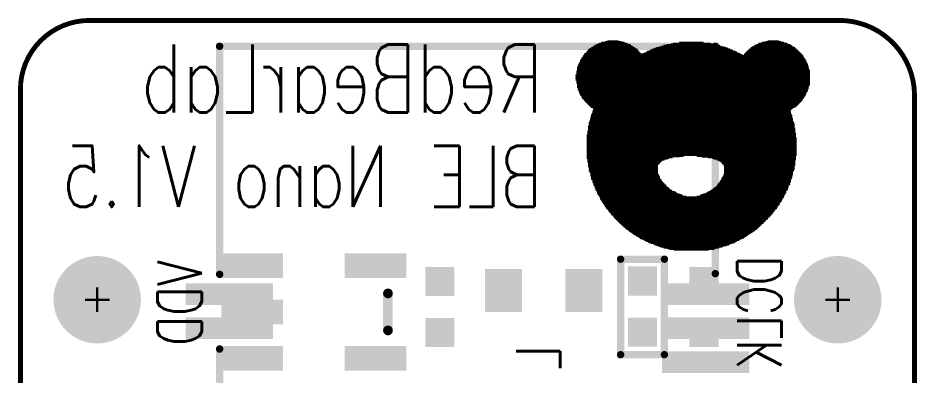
# Model space of a CAD drawing. Extents: x -9.3 to 9.3, y 9 to 30.
# Drawn here: x -9.25 to 9.25, y 22.69 to 30.04 of the extents above; entities that cross this region are included whole.
import ezdxf

# ---------------------------------------------------------------- set-up
doc = ezdxf.new("R2010")
doc.units = 0
for name, color, linetype in [('2D_LINE_29', 253, 'CONTINUOUS'), ('BOARD_OUTLINE_00', 255, 'CONTINUOUS'), ('DRIL_PLTE_THRU_01', 16, 'CONTINUOUS'), ('DRIL_PLTE_THRU_02', 136, 'CONTINUOUS'), ('DRIL_PLTE_THRU_03', 96, 'CONTINUOUS'), ('DRIL_PLTE_THRU_04', 176, 'CONTINUOUS'), ('DRIL_SYMBOL', 255, 'CONTINUOUS'), ('PADS_BOT', 5, 'CONTINUOUS'), ('PADS_INNER', 1, 'CONTINUOUS'), ('PADS_TOP', 1, 'CONTINUOUS'), ('PART_BOT_2DLINE_00', 136, 'CONTINUOUS'), ('PART_NAME_04', 231, 'CONTINUOUS'), ('PART_TOP_2DLINE_01', 254, 'CONTINUOUS'), ('TEXT_29', 253, 'CONTINUOUS')]:
    doc.layers.add(name, color=color, linetype=linetype)
doc.styles.add('W0$12', font='simplex', dxfattribs={"width": 0.75})
doc.styles.add('W0$15', font='simplex', dxfattribs={"width": 0.75})
doc.styles.add('W0$18', font='simplex', dxfattribs={"width": 0.75})

# ---------------------------------------------------------------- blocks, each defined once
blk = doc.blocks.new('SMOOTH_0$1')
at = {"const_width": 0.05}
blk.add_lwpolyline([(-0.025, 0, 1), (0.025, 0, 1)], format="xyb", close=True, dxfattribs=at)
blk = doc.blocks.new('BOARD_5')
at = {"layer": 'BOARD_OUTLINE_00', "const_width": 0.1}
blk.add_lwpolyline([(5.327, 3.715), (5.327, 21.49, -0.413192), (6.744, 22.911), (22.159, 22.911, -0.414214), (23.727, 21.385), (23.727, 3.711, -0.414214), (22.271, 2.124), (6.873, 2.124, -0.413702)], format="xyb", close=True, dxfattribs=at)
at = {"layer": 'BOARD_OUTLINE_00'}
for p in [(5.327, 21.49), (5.327, 3.715)]:
    blk.add_blockref('SMOOTH_0$1', p, dxfattribs=at)
blk = doc.blocks.new('SMOOTH_0$0254')
at = {"const_width": 0.0127}
blk.add_lwpolyline([(-0.00635, 0, 1), (0.00635, 0, 1)], format="xyb", close=True, dxfattribs=at)
blk = doc.blocks.new('DRAWING_1')
at = {"layer": '2D_LINE_29', "const_width": 0.0254}
for points in [[(-0.091, 2.767), (0.882, 2.767)], [(-0.061, 2.782), (0.851, 2.782)], [(-0.046, 2.797), (0.836, 2.797)], [(-0.015, 2.812), (0.806, 2.812)], [(0, 2.828), (0.79, 2.828)], [(0.03, 2.843), (0.76, 2.843)], [(0.061, 2.858), (0.745, 2.858)], [(0.091, 2.873), (0.699, 2.873)], [(0.122, 2.888), (0.669, 2.888)], [(0.167, 2.904), (0.623, 2.904)], [(0.243, 2.919), (0.562, 2.919)], [(0.289, 2.934), (0.502, 2.934)], [(1.216, 2.767), (2.797, 2.767)], [(1.262, 2.782), (2.752, 2.782)], [(1.292, 2.797), (2.721, 2.797)], [(1.353, 2.812), (2.676, 2.812)], [(1.399, 2.828), (2.615, 2.828)], [(1.444, 2.843), (2.584, 2.843)], [(1.505, 2.858), (2.508, 2.858)], [(1.596, 2.873), (2.432, 2.873)], [(1.642, 2.888), (2.387, 2.888)], [(1.763, 2.904), (2.25, 2.904)], [(3.208, 2.767), (4.165, 2.767)], [(3.238, 2.797), (4.135, 2.797)], [(3.238, 2.782), (4.135, 2.782)], [(3.268, 2.812), (4.105, 2.812)], [(3.299, 2.828), (4.074, 2.828)], [(3.314, 2.843), (4.059, 2.843)], [(3.36, 2.858), (4.029, 2.858)], [(3.39, 2.873), (3.983, 2.873)], [(3.405, 2.888), (3.968, 2.888)], [(3.466, 2.904), (3.907, 2.904)], [(3.542, 2.919), (3.846, 2.919)], [(3.588, 2.934), (3.8, 2.934)], [(-0.243, 2.584), (4.317, 2.584)], [(-0.228, 2.6), (4.317, 2.6)], [(-0.213, 2.63), (4.302, 2.63)], [(-0.213, 2.615), (4.302, 2.615)], [(-0.198, 2.645), (3.056, 2.645)], [(-0.182, 2.676), (0.973, 2.676)], [(-0.182, 2.66), (0.973, 2.66)], [(-0.152, 2.691), (0.943, 2.691)], [(-0.137, 2.721), (0.927, 2.721)], [(-0.137, 2.706), (0.927, 2.706)], [(-0.106, 2.752), (0.897, 2.752)], [(-0.106, 2.736), (0.897, 2.736)], [(1.003, 2.66), (3.025, 2.66)], [(1.019, 2.676), (2.995, 2.676)], [(1.049, 2.691), (2.964, 2.691)], [(1.095, 2.706), (2.934, 2.706)], [(1.11, 2.721), (2.904, 2.721)], [(1.155, 2.736), (2.858, 2.736)], [(1.171, 2.752), (2.843, 2.752)], [(3.101, 2.66), (4.272, 2.66)], [(3.101, 2.645), (4.287, 2.645)], [(3.116, 2.676), (4.257, 2.676)], [(3.132, 2.691), (4.241, 2.691)], [(3.147, 2.706), (4.226, 2.706)], [(3.162, 2.721), (4.211, 2.721)], [(3.177, 2.736), (4.196, 2.736)], [(3.192, 2.752), (4.181, 2.752)], [(-0.319, 2.432), (4.393, 2.432)], [(-0.319, 2.417), (4.409, 2.417)], [(-0.319, 2.402), (4.409, 2.402)], [(-0.304, 2.463), (4.393, 2.463)], [(-0.304, 2.448), (4.393, 2.448)], [(-0.289, 2.493), (4.378, 2.493)], [(-0.289, 2.478), (4.378, 2.478)], [(-0.274, 2.539), (4.348, 2.539)], [(-0.274, 2.524), (4.363, 2.524)], [(-0.274, 2.508), (4.363, 2.508)], [(-0.258, 2.554), (4.348, 2.554)], [(-0.243, 2.569), (4.333, 2.569)], [(-0.365, 2.235), (4.439, 2.235)], [(-0.365, 2.219), (4.439, 2.219)], [(-0.35, 2.311), (4.439, 2.311)], [(-0.35, 2.295), (4.439, 2.295)], [(-0.35, 2.28), (4.439, 2.28)], [(-0.35, 2.265), (4.439, 2.265)], [(-0.35, 2.25), (4.439, 2.25)], [(-0.334, 2.387), (4.409, 2.387)], [(-0.334, 2.371), (4.409, 2.371)], [(-0.334, 2.356), (4.424, 2.356)], [(-0.334, 2.341), (4.424, 2.341)], [(-0.334, 2.326), (4.439, 2.326)], [(-0.365, 2.204), (4.439, 2.204)], [(-0.365, 2.189), (4.439, 2.189)], [(-0.365, 2.174), (4.439, 2.174)], [(-0.365, 2.159), (4.439, 2.159)], [(-0.365, 2.143), (4.439, 2.143)], [(-0.365, 2.128), (4.439, 2.128)], [(-0.35, 2.113), (4.439, 2.113)], [(-0.35, 2.098), (4.439, 2.098)], [(-0.35, 2.083), (4.439, 2.083)], [(-0.35, 2.067), (4.439, 2.067)], [(-0.334, 2.052), (4.439, 2.052)], [(-0.334, 2.037), (4.439, 2.037)], [(-0.334, 2.022), (4.424, 2.022)], [(-0.334, 2.007), (4.424, 2.007)], [(-0.334, 1.991), (4.409, 1.991)], [(-0.334, 1.976), (4.409, 1.976)], [(-0.319, 1.961), (4.409, 1.961)], [(-0.319, 1.946), (4.409, 1.946)], [(-0.319, 1.931), (4.393, 1.931)], [(-0.304, 1.915), (4.393, 1.915)], [(-0.304, 1.9), (4.393, 1.9)], [(-0.289, 1.885), (4.378, 1.885)], [(-0.289, 1.87), (4.363, 1.87)], [(-0.289, 1.855), (4.363, 1.855)], [(-0.274, 1.839), (4.363, 1.839)], [(-0.274, 1.824), (4.348, 1.824)], [(-0.258, 1.809), (4.348, 1.809)], [(-0.243, 1.794), (4.333, 1.794)], [(-0.243, 1.779), (4.317, 1.779)], [(-0.228, 1.763), (4.317, 1.763)], [(-0.228, 1.748), (4.302, 1.748)], [(-0.198, 1.733), (4.287, 1.733)], [(-0.198, 1.718), (4.287, 1.718)], [(-0.182, 1.703), (4.272, 1.703)], [(-0.167, 1.687), (4.257, 1.687)], [(-0.152, 1.672), (4.241, 1.672)], [(-0.137, 1.657), (4.226, 1.657)], [(-0.122, 1.642), (4.211, 1.642)], [(-0.106, 1.627), (4.196, 1.627)], [(-0.091, 1.611), (4.181, 1.611)], [(-0.076, 1.596), (4.165, 1.596)], [(-0.061, 1.581), (4.15, 1.581)], [(-0.046, 1.566), (4.12, 1.566)], [(-0.015, 1.551), (4.089, 1.551)], [(-0.015, 1.505), (4.029, 1.505)], [(-0.015, 1.49), (4.044, 1.49)], [(-0.015, 1.475), (4.044, 1.475)], [(0, 1.535), (4.074, 1.535)], [(0, 1.52), (4.044, 1.52)], [(-0.076, 1.307), (4.089, 1.307)], [(-0.076, 1.292), (4.089, 1.292)], [(-0.061, 1.368), (4.074, 1.368)], [(-0.061, 1.353), (4.074, 1.353)], [(-0.061, 1.338), (4.089, 1.338)], [(-0.061, 1.323), (4.089, 1.323)], [(-0.046, 1.414), (4.059, 1.414)], [(-0.046, 1.399), (4.074, 1.399)], [(-0.046, 1.383), (4.074, 1.383)], [(-0.03, 1.444), (4.044, 1.444)], [(-0.03, 1.429), (4.059, 1.429)], [(-0.015, 1.459), (4.044, 1.459)], [(-0.106, 1.186), (4.12, 1.186)], [(-0.106, 1.171), (4.12, 1.171)], [(-0.106, 1.155), (4.12, 1.155)], [(-0.106, 1.14), (4.135, 1.14)], [(-0.106, 1.125), (4.135, 1.125)], [(-0.106, 1.11), (4.135, 1.11)], [(-0.091, 1.262), (4.105, 1.262)], [(-0.091, 1.247), (4.105, 1.247)], [(-0.091, 1.231), (4.12, 1.231)], [(-0.091, 1.216), (4.12, 1.216)], [(-0.091, 1.201), (4.12, 1.201)], [(-0.076, 1.277), (4.105, 1.277)], [(-0.137, 1.003), (4.15, 1.003)], [(-0.137, 0.988), (4.15, 0.988)], [(-0.137, 0.973), (4.15, 0.973)], [(-0.137, 0.958), (4.15, 0.958)], [(-0.137, 0.943), (4.165, 0.943)], [(-0.137, 0.927), (4.165, 0.927)], [(-0.122, 1.079), (4.135, 1.079)], [(-0.122, 1.064), (4.135, 1.064)], [(-0.122, 1.049), (4.135, 1.049)], [(-0.122, 1.034), (4.15, 1.034)], [(-0.122, 1.019), (4.15, 1.019)], [(-0.106, 1.095), (4.135, 1.095)], [(-0.137, 0.912), (4.165, 0.912)], [(-0.137, 0.897), (4.165, 0.897)], [(-0.137, 0.882), (4.165, 0.882)], [(-0.137, 0.867), (4.165, 0.867)], [(-0.137, 0.851), (4.165, 0.851)], [(-0.137, 0.836), (4.165, 0.836)], [(-0.137, 0.821), (4.165, 0.821)], [(-0.137, 0.806), (4.165, 0.806)], [(-0.137, 0.79), (4.165, 0.79)], [(-0.137, 0.775), (4.165, 0.775)], [(-0.137, 0.76), (4.165, 0.76)], [(-0.137, 0.745), (4.165, 0.745)], [(-0.137, 0.73), (4.165, 0.73)], [(-0.137, 0.714), (4.165, 0.714)], [(-0.137, 0.699), (4.165, 0.699)], [(-0.137, 0.684), (4.165, 0.684)], [(-0.137, 0.669), (4.165, 0.669)], [(-0.137, 0.654), (4.165, 0.654)], [(-0.137, 0.638), (4.165, 0.638)], [(-0.137, 0.623), (4.165, 0.623)], [(-0.137, 0.608), (4.165, 0.608)], [(-0.137, 0.593), (4.165, 0.593)], [(-0.137, 0.578), (4.165, 0.578)], [(-0.137, 0.562), (1.839, 0.562)], [(-0.137, 0.55), (1.748, 0.55)], [(2.128, 0.562), (4.15, 0.562)], [(2.235, 0.547), (4.15, 0.547)], [(-0.137, 0.532), (1.611, 0.532)], [(-0.137, 0.517), (1.535, 0.517)], [(-0.122, 0.502), (1.505, 0.502)], [(-0.122, 0.486), (1.444, 0.486)], [(-0.122, 0.471), (1.399, 0.471)], [(-0.122, 0.456), (1.383, 0.456)], [(-0.122, 0.441), (1.368, 0.441)], [(-0.106, 0.426), (1.353, 0.426)], [(-0.106, 0.41), (1.338, 0.41)], [(-0.106, 0.395), (1.323, 0.395)], [(-0.106, 0.38), (1.307, 0.38)], [(-0.106, 0.365), (1.307, 0.365)], [(2.356, 0.532), (4.15, 0.532)], [(2.448, 0.517), (4.15, 0.517)], [(2.478, 0.502), (4.15, 0.502)], [(2.539, 0.486), (4.15, 0.486)], [(2.584, 0.471), (4.135, 0.471)], [(2.6, 0.456), (4.135, 0.456)], [(2.63, 0.441), (4.135, 0.441)], [(2.645, 0.426), (4.135, 0.426)], [(2.645, 0.41), (4.135, 0.41)], [(2.676, 0.395), (4.135, 0.395)], [(2.676, 0.38), (4.135, 0.38)], [(2.691, 0.365), (4.12, 0.365)], [(-0.106, 0.35), (1.307, 0.35)], [(-0.091, 0.334), (1.307, 0.334)], [(-0.091, 0.319), (1.307, 0.319)], [(-0.091, 0.304), (1.307, 0.304)], [(-0.091, 0.289), (1.307, 0.289)], [(-0.091, 0.274), (1.307, 0.274)], [(-0.091, 0.258), (1.307, 0.258)], [(-0.076, 0.243), (1.307, 0.243)], [(-0.076, 0.228), (1.307, 0.228)], [(-0.061, 0.213), (1.307, 0.213)], [(-0.061, 0.198), (1.323, 0.198)], [(-0.061, 0.182), (1.323, 0.182)], [(0.915, 0.23), (1.303, 0.23)], [(1.036, 0.214), (1.234, 0.214)], [(2.676, 0.182), (4.089, 0.182)], [(2.691, 0.35), (4.12, 0.35)], [(2.691, 0.334), (4.12, 0.334)], [(2.691, 0.319), (4.12, 0.319)], [(2.691, 0.304), (4.12, 0.304)], [(2.691, 0.289), (4.12, 0.289)], [(2.691, 0.274), (4.105, 0.274)], [(2.691, 0.258), (4.105, 0.258)], [(2.691, 0.243), (4.089, 0.243)], [(2.691, 0.228), (4.089, 0.228)], [(2.691, 0.213), (4.089, 0.213)], [(2.691, 0.198), (4.089, 0.198)], [(-0.061, 0.167), (1.338, 0.167)], [(-0.061, 0.152), (1.338, 0.152)], [(-0.046, 0.137), (1.353, 0.137)], [(-0.046, 0.122), (1.353, 0.122)], [(-0.046, 0.106), (1.353, 0.106)], [(-0.046, 0.091), (1.368, 0.091)], [(-0.03, 0.076), (1.383, 0.076)], [(-0.015, 0.061), (1.383, 0.061)], [(-0.015, 0.046), (1.399, 0.046)], [(-0.015, 0.03), (1.414, 0.03)], [(-0.015, 0.015), (1.429, 0.015)], [(0, 0), (1.444, 0)], [(2.569, 0), (4.029, 0)], [(2.584, 0.015), (4.029, 0.015)], [(2.6, 0.046), (4.044, 0.046)], [(2.6, 0.03), (4.044, 0.03)], [(2.615, 0.061), (4.044, 0.061)], [(2.63, 0.091), (4.059, 0.091)], [(2.63, 0.076), (4.044, 0.076)], [(2.645, 0.122), (4.074, 0.122)], [(2.645, 0.106), (4.059, 0.106)], [(2.66, 0.137), (4.074, 0.137)], [(2.676, 0.167), (4.074, 0.167)], [(2.676, 0.152), (4.074, 0.152)], [(0, -0.015), (1.444, -0.015)], [(0, -0.03), (1.475, -0.03)], [(0.015, -0.046), (1.49, -0.046)], [(0.03, -0.061), (1.49, -0.061)], [(0.03, -0.076), (1.52, -0.076)], [(0.03, -0.091), (1.535, -0.091)], [(0.046, -0.106), (1.551, -0.106)], [(0.046, -0.122), (1.566, -0.122)], [(0.046, -0.137), (1.596, -0.137)], [(0.061, -0.152), (1.611, -0.152)], [(0.076, -0.167), (1.657, -0.167)], [(0.076, -0.182), (1.687, -0.182)], [(0.076, -0.198), (1.703, -0.198)], [(2.311, -0.198), (3.937, -0.198)], [(2.341, -0.182), (3.952, -0.182)], [(2.371, -0.167), (3.952, -0.167)], [(2.402, -0.152), (3.952, -0.152)], [(2.417, -0.137), (3.968, -0.137)], [(2.448, -0.122), (3.983, -0.122)], [(2.463, -0.106), (3.983, -0.106)], [(2.478, -0.091), (3.983, -0.091)], [(2.508, -0.076), (3.998, -0.076)], [(2.524, -0.061), (3.998, -0.061)], [(2.539, -0.046), (3.998, -0.046)], [(2.554, -0.015), (4.029, -0.015)], [(2.554, -0.03), (4.013, -0.03)], [(0.091, -0.213), (1.748, -0.213)], [(0.091, -0.228), (1.794, -0.228)], [(0.106, -0.243), (1.824, -0.243)], [(0.122, -0.258), (1.885, -0.258)], [(0.122, -0.274), (3.907, -0.274)], [(0.137, -0.289), (3.892, -0.289)], [(0.137, -0.304), (3.876, -0.304)], [(0.137, -0.319), (3.876, -0.319)], [(0.152, -0.334), (3.861, -0.334)], [(0.167, -0.35), (3.861, -0.35)], [(0.167, -0.365), (3.846, -0.365)], [(0.182, -0.38), (3.846, -0.38)], [(2.128, -0.258), (3.907, -0.258)], [(2.189, -0.243), (3.907, -0.243)], [(2.219, -0.228), (3.922, -0.228)], [(2.265, -0.213), (3.937, -0.213)], [(0.198, -0.395), (3.816, -0.395)], [(0.198, -0.41), (3.816, -0.41)], [(0.213, -0.426), (3.816, -0.426)], [(0.228, -0.441), (3.8, -0.441)], [(0.228, -0.456), (3.785, -0.456)], [(0.243, -0.471), (3.77, -0.471)], [(0.258, -0.486), (3.77, -0.486)], [(0.258, -0.502), (3.755, -0.502)], [(0.274, -0.517), (3.755, -0.517)], [(0.289, -0.532), (3.724, -0.532)], [(0.304, -0.547), (3.724, -0.547)], [(0.319, -0.562), (3.709, -0.562)], [(0.319, -0.578), (3.694, -0.578)], [(0.334, -0.593), (3.679, -0.593)], [(0.35, -0.608), (3.679, -0.608)], [(0.365, -0.623), (3.664, -0.623)], [(0.365, -0.638), (3.648, -0.638)], [(0.395, -0.654), (3.633, -0.654)], [(0.41, -0.669), (3.618, -0.669)], [(0.41, -0.684), (3.618, -0.684)], [(0.426, -0.699), (3.588, -0.699)], [(0.441, -0.714), (3.572, -0.714)], [(0.456, -0.73), (3.572, -0.73)], [(0.471, -0.745), (3.542, -0.745)], [(0.486, -0.76), (3.527, -0.76)], [(0.502, -0.775), (3.527, -0.775)], [(0.517, -0.79), (3.496, -0.79)], [(0.532, -0.806), (3.481, -0.806)], [(0.547, -0.821), (3.481, -0.821)], [(0.562, -0.836), (3.451, -0.836)], [(0.593, -0.851), (3.436, -0.851)], [(0.593, -0.867), (3.42, -0.867)], [(0.623, -0.882), (3.405, -0.882)], [(0.623, -0.897), (3.39, -0.897)], [(0.654, -0.912), (3.375, -0.912)], [(0.669, -0.927), (3.344, -0.927)], [(0.684, -0.943), (3.344, -0.943)], [(0.714, -0.958), (3.314, -0.958)], [(0.73, -0.973), (3.299, -0.973)], [(0.745, -0.988), (3.268, -0.988)], [(0.775, -1.003), (3.253, -1.003)], [(0.806, -1.019), (3.223, -1.019)], [(0.806, -1.034), (3.208, -1.034)], [(0.836, -1.049), (3.177, -1.049)], [(0.867, -1.064), (3.162, -1.064)], [(0.882, -1.079), (3.132, -1.079)], [(0.912, -1.095), (3.116, -1.095)], [(0.943, -1.11), (3.086, -1.11)], [(0.958, -1.125), (3.071, -1.125)], [(0.988, -1.14), (3.025, -1.14)], [(1.034, -1.155), (2.995, -1.155)], [(1.049, -1.171), (2.98, -1.171)], [(1.079, -1.186), (2.934, -1.186)], [(1.125, -1.201), (2.904, -1.201)], [(1.14, -1.216), (2.888, -1.216)], [(1.186, -1.231), (2.843, -1.231)], [(1.231, -1.247), (2.797, -1.247)], [(1.262, -1.262), (2.767, -1.262)], [(1.307, -1.277), (2.721, -1.277)], [(1.353, -1.292), (2.66, -1.292)], [(1.383, -1.307), (2.63, -1.307)], [(1.444, -1.323), (2.569, -1.323)], [(1.52, -1.338), (2.493, -1.338)], [(1.566, -1.353), (2.463, -1.353)], [(1.657, -1.368), (2.356, -1.368)]]:
    blk.add_lwpolyline(points, dxfattribs=at)
at = {"layer": '2D_LINE_29'}
for p in [(-0.091, 2.767), (-0.061, 2.782), (-0.046, 2.797), (-0.015, 2.812), (0, 2.828), (0.03, 2.843), (0.061, 2.858), (0.091, 2.873), (0.122, 2.888), (0.167, 2.904), (0.243, 2.919), (0.289, 2.934), (0.502, 2.934), (0.562, 2.919), (0.623, 2.904), (0.669, 2.888), (0.699, 2.873), (0.745, 2.858), (0.76, 2.843), (0.79, 2.828), (0.806, 2.812), (0.836, 2.797), (0.851, 2.782), (0.882, 2.767), (1.216, 2.767), (1.262, 2.782), (1.292, 2.797), (1.353, 2.812), (1.399, 2.828), (1.444, 2.843), (1.505, 2.858), (1.596, 2.873), (1.642, 2.888), (1.763, 2.904), (2.25, 2.904), (2.387, 2.888), (2.432, 2.873), (2.508, 2.858), (2.584, 2.843), (2.615, 2.828), (2.676, 2.812), (2.721, 2.797), (2.752, 2.782), (2.797, 2.767), (3.208, 2.767), (3.238, 2.797), (3.238, 2.782), (3.268, 2.812), (3.299, 2.828), (3.314, 2.843), (3.36, 2.858), (3.39, 2.873), (3.405, 2.888), (3.466, 2.904), (3.542, 2.919), (3.588, 2.934), (3.8, 2.934), (3.846, 2.919), (3.907, 2.904), (3.968, 2.888), (3.983, 2.873), (4.029, 2.858), (4.059, 2.843), (4.074, 2.828), (4.105, 2.812), (4.135, 2.797), (4.135, 2.782), (4.165, 2.767), (-0.243, 2.584), (-0.228, 2.6), (-0.213, 2.63), (-0.213, 2.615), (-0.198, 2.645), (-0.182, 2.676), (-0.182, 2.66), (-0.152, 2.691), (-0.137, 2.721), (-0.137, 2.706), (-0.106, 2.752), (-0.106, 2.736), (0.897, 2.752), (0.897, 2.736), (0.927, 2.721), (0.927, 2.706), (0.943, 2.691), (0.973, 2.676), (0.973, 2.66), (1.003, 2.66), (1.019, 2.676), (1.049, 2.691), (1.095, 2.706), (1.11, 2.721), (1.155, 2.736), (1.171, 2.752), (2.843, 2.752), (2.858, 2.736), (2.904, 2.721), (2.934, 2.706), (2.964, 2.691), (2.995, 2.676), (3.025, 2.66), (3.056, 2.645), (3.101, 2.66), (3.101, 2.645), (3.116, 2.676), (3.132, 2.691), (3.147, 2.706), (3.162, 2.721), (3.177, 2.736), (3.192, 2.752), (4.181, 2.752), (4.196, 2.736), (4.211, 2.721), (4.226, 2.706), (4.241, 2.691), (4.257, 2.676), (4.272, 2.66), (4.287, 2.645), (4.302, 2.63), (4.302, 2.615), (4.317, 2.6), (4.317, 2.584), (-0.319, 2.432), (-0.319, 2.417), (-0.319, 2.402), (-0.304, 2.463), (-0.304, 2.448), (-0.289, 2.493), (-0.289, 2.478), (-0.274, 2.539), (-0.274, 2.524), (-0.274, 2.508), (-0.258, 2.554), (-0.243, 2.569), (4.333, 2.569), (4.348, 2.554), (4.348, 2.539), (4.363, 2.524), (4.363, 2.508), (4.378, 2.493), (4.378, 2.478), (4.393, 2.463), (4.393, 2.448), (4.393, 2.432), (4.409, 2.417), (4.409, 2.402), (-0.365, 2.235), (-0.365, 2.219), (-0.35, 2.311), (-0.35, 2.295), (-0.35, 2.28), (-0.35, 2.265), (-0.35, 2.25), (-0.334, 2.387), (-0.334, 2.371), (-0.334, 2.356), (-0.334, 2.341), (-0.334, 2.326), (4.409, 2.387), (4.409, 2.371), (4.424, 2.356), (4.424, 2.341), (4.439, 2.326), (4.439, 2.311), (4.439, 2.295), (4.439, 2.28), (4.439, 2.265), (4.439, 2.25), (4.439, 2.235), (4.439, 2.219), (-0.365, 2.204), (-0.365, 2.189), (-0.365, 2.174), (-0.365, 2.159), (-0.365, 2.143), (-0.365, 2.128), (-0.35, 2.113), (-0.35, 2.098), (-0.35, 2.083), (-0.35, 2.067), (-0.334, 2.052), (-0.334, 2.037), (4.439, 2.204), (4.439, 2.189), (4.439, 2.174), (4.439, 2.159), (4.439, 2.143), (4.439, 2.128), (4.439, 2.113), (4.439, 2.098), (4.439, 2.083), (4.439, 2.067), (4.439, 2.052), (4.439, 2.037), (-0.334, 2.022), (-0.334, 2.007), (-0.334, 1.991), (-0.334, 1.976), (-0.319, 1.961), (-0.319, 1.946), (-0.319, 1.931), (-0.304, 1.915), (-0.304, 1.9), (-0.289, 1.885), (-0.289, 1.87), (-0.289, 1.855), (-0.274, 1.839), (4.363, 1.87), (4.363, 1.855), (4.363, 1.839), (4.378, 1.885), (4.393, 1.931), (4.393, 1.915), (4.393, 1.9), (4.409, 1.991), (4.409, 1.976), (4.409, 1.961), (4.409, 1.946), (4.424, 2.022), (4.424, 2.007), (-0.274, 1.824), (-0.258, 1.809), (-0.243, 1.794), (-0.243, 1.779), (-0.228, 1.763), (-0.228, 1.748), (-0.198, 1.733), (-0.198, 1.718), (-0.182, 1.703), (-0.167, 1.687), (-0.152, 1.672), (-0.137, 1.657), (4.226, 1.657), (4.241, 1.672), (4.257, 1.687), (4.272, 1.703), (4.287, 1.733), (4.287, 1.718), (4.302, 1.748), (4.317, 1.779), (4.317, 1.763), (4.333, 1.794), (4.348, 1.824), (4.348, 1.809), (-0.122, 1.642), (-0.106, 1.627), (-0.091, 1.611), (-0.076, 1.596), (-0.061, 1.581), (-0.046, 1.566), (-0.015, 1.551), (-0.015, 1.505), (-0.015, 1.49), (-0.015, 1.475), (0, 1.535), (0, 1.52), (4.029, 1.505), (4.044, 1.52), (4.044, 1.49), (4.044, 1.475), (4.074, 1.535), (4.089, 1.551), (4.12, 1.566), (4.15, 1.581), (4.165, 1.596), (4.181, 1.611), (4.196, 1.627), (4.211, 1.642), (-0.076, 1.307), (-0.076, 1.292), (-0.061, 1.368), (-0.061, 1.353), (-0.061, 1.338), (-0.061, 1.323), (-0.046, 1.414), (-0.046, 1.399), (-0.046, 1.383), (-0.03, 1.444), (-0.03, 1.429), (-0.015, 1.459), (4.044, 1.459), (4.044, 1.444), (4.059, 1.429), (4.059, 1.414), (4.074, 1.399), (4.074, 1.383), (4.074, 1.368), (4.074, 1.353), (4.089, 1.338), (4.089, 1.323), (4.089, 1.307), (4.089, 1.292), (-0.106, 1.186), (-0.106, 1.171), (-0.106, 1.155), (-0.106, 1.14), (-0.106, 1.125), (-0.106, 1.11), (-0.091, 1.262), (-0.091, 1.247), (-0.091, 1.231), (-0.091, 1.216), (-0.091, 1.201), (-0.076, 1.277), (4.105, 1.277), (4.105, 1.262), (4.105, 1.247), (4.12, 1.231), (4.12, 1.216), (4.12, 1.201), (4.12, 1.186), (4.12, 1.171), (4.12, 1.155), (4.135, 1.14), (4.135, 1.125), (4.135, 1.11), (-0.137, 1.003), (-0.137, 0.988), (-0.137, 0.973), (-0.137, 0.958), (-0.137, 0.943), (-0.137, 0.927), (-0.122, 1.079), (-0.122, 1.064), (-0.122, 1.049), (-0.122, 1.034), (-0.122, 1.019), (-0.106, 1.095), (4.135, 1.095), (4.135, 1.079), (4.135, 1.064), (4.135, 1.049), (4.15, 1.034), (4.15, 1.019), (4.15, 1.003), (4.15, 0.988), (4.15, 0.973), (4.15, 0.958), (4.165, 0.943), (4.165, 0.927), (-0.137, 0.912), (-0.137, 0.897), (-0.137, 0.882), (-0.137, 0.867), (-0.137, 0.851), (-0.137, 0.836), (-0.137, 0.821), (-0.137, 0.806), (-0.137, 0.79), (-0.137, 0.775), (-0.137, 0.76), (-0.137, 0.745), (-0.137, 0.73), (4.165, 0.912), (4.165, 0.897), (4.165, 0.882), (4.165, 0.867), (4.165, 0.851), (4.165, 0.836), (4.165, 0.821), (4.165, 0.806), (4.165, 0.79), (4.165, 0.775), (4.165, 0.76), (4.165, 0.745), (4.165, 0.73), (-0.137, 0.714), (-0.137, 0.699), (-0.137, 0.684), (-0.137, 0.669), (-0.137, 0.654), (-0.137, 0.638), (-0.137, 0.623), (-0.137, 0.608), (-0.137, 0.593), (-0.137, 0.578), (-0.137, 0.562), (-0.137, 0.55), (1.748, 0.55), (1.839, 0.562), (2.128, 0.562), (2.235, 0.547), (4.15, 0.562), (4.15, 0.547), (4.165, 0.714), (4.165, 0.699), (4.165, 0.684), (4.165, 0.669), (4.165, 0.654), (4.165, 0.638), (4.165, 0.623), (4.165, 0.608), (4.165, 0.593), (4.165, 0.578), (-0.137, 0.532), (-0.137, 0.517), (-0.122, 0.502), (-0.122, 0.486), (-0.122, 0.471), (-0.122, 0.456), (-0.122, 0.441), (-0.106, 0.426), (-0.106, 0.41), (-0.106, 0.395), (-0.106, 0.38), (-0.106, 0.365), (1.307, 0.38), (1.307, 0.365), (1.323, 0.395), (1.338, 0.41), (1.353, 0.426), (1.368, 0.441), (1.383, 0.456), (1.399, 0.471), (1.444, 0.486), (1.505, 0.502), (1.535, 0.517), (1.611, 0.532), (2.356, 0.532), (2.448, 0.517), (2.478, 0.502), (2.539, 0.486), (2.584, 0.471), (2.6, 0.456), (2.63, 0.441), (2.645, 0.426), (2.645, 0.41), (2.676, 0.395), (2.676, 0.38), (2.691, 0.365), (4.12, 0.365), (4.135, 0.471), (4.135, 0.456), (4.135, 0.441), (4.135, 0.426), (4.135, 0.41), (4.135, 0.395), (4.135, 0.38), (4.15, 0.532), (4.15, 0.517), (4.15, 0.502), (4.15, 0.486), (-0.106, 0.35), (-0.091, 0.334), (-0.091, 0.319), (-0.091, 0.304), (-0.091, 0.289), (-0.091, 0.274), (-0.091, 0.258), (-0.076, 0.243), (-0.076, 0.228), (-0.061, 0.213), (-0.061, 0.198), (-0.061, 0.182), (0.915, 0.23), (1.036, 0.214), (1.234, 0.214), (1.303, 0.23), (1.307, 0.35), (1.307, 0.334), (1.307, 0.319), (1.307, 0.304), (1.307, 0.289), (1.307, 0.274), (1.307, 0.258), (1.307, 0.243), (1.307, 0.228), (1.307, 0.213), (1.323, 0.198), (1.323, 0.182), (2.676, 0.182), (2.691, 0.35), (2.691, 0.334), (2.691, 0.319), (2.691, 0.304), (2.691, 0.289), (2.691, 0.274), (2.691, 0.258), (2.691, 0.243), (2.691, 0.228), (2.691, 0.213), (2.691, 0.198), (4.089, 0.243), (4.089, 0.228), (4.089, 0.213), (4.089, 0.198), (4.089, 0.182), (4.105, 0.274), (4.105, 0.258), (4.12, 0.35), (4.12, 0.334), (4.12, 0.319), (4.12, 0.304), (4.12, 0.289), (-0.061, 0.167), (-0.061, 0.152), (-0.046, 0.137), (-0.046, 0.122), (-0.046, 0.106), (-0.046, 0.091), (-0.03, 0.076), (-0.015, 0.061), (-0.015, 0.046), (-0.015, 0.03), (-0.015, 0.015), (0, 0), (1.338, 0.167), (1.338, 0.152), (1.353, 0.137), (1.353, 0.122), (1.353, 0.106), (1.368, 0.091), (1.383, 0.076), (1.383, 0.061), (1.399, 0.046), (1.414, 0.03), (1.429, 0.015), (1.444, 0), (2.569, 0), (2.584, 0.015), (2.6, 0.046), (2.6, 0.03), (2.615, 0.061), (2.63, 0.091), (2.63, 0.076), (2.645, 0.122), (2.645, 0.106), (2.66, 0.137), (2.676, 0.167), (2.676, 0.152), (4.029, 0.015), (4.029, 0), (4.044, 0.076), (4.044, 0.061), (4.044, 0.046), (4.044, 0.03), (4.059, 0.106), (4.059, 0.091), (4.074, 0.167), (4.074, 0.152), (4.074, 0.137), (4.074, 0.122), (0, -0.015), (0, -0.03), (0.015, -0.046), (0.03, -0.061), (0.03, -0.076), (0.03, -0.091), (0.046, -0.106), (0.046, -0.122), (0.046, -0.137), (0.061, -0.152), (0.076, -0.167), (0.076, -0.182), (0.076, -0.198), (1.444, -0.015), (1.475, -0.03), (1.49, -0.046), (1.49, -0.061), (1.52, -0.076), (1.535, -0.091), (1.551, -0.106), (1.566, -0.122), (1.596, -0.137), (1.611, -0.152), (1.657, -0.167), (1.687, -0.182), (1.703, -0.198), (2.311, -0.198), (2.341, -0.182), (2.371, -0.167), (2.402, -0.152), (2.417, -0.137), (2.448, -0.122), (2.463, -0.106), (2.478, -0.091), (2.508, -0.076), (2.524, -0.061), (2.539, -0.046), (2.554, -0.015), (2.554, -0.03), (3.937, -0.198), (3.952, -0.152), (3.952, -0.167), (3.952, -0.182), (3.968, -0.137), (3.983, -0.091), (3.983, -0.106), (3.983, -0.122), (3.998, -0.046), (3.998, -0.061), (3.998, -0.076), (4.013, -0.03), (4.029, -0.015), (0.091, -0.213), (0.091, -0.228), (0.106, -0.243), (0.122, -0.258), (0.122, -0.274), (0.137, -0.289), (0.137, -0.304), (0.137, -0.319), (0.152, -0.334), (0.167, -0.35), (0.167, -0.365), (0.182, -0.38), (1.748, -0.213), (1.794, -0.228), (1.824, -0.243), (1.885, -0.258), (2.128, -0.258), (2.189, -0.243), (2.219, -0.228), (2.265, -0.213), (3.846, -0.365), (3.846, -0.38), (3.861, -0.334), (3.861, -0.35), (3.876, -0.304), (3.876, -0.319), (3.892, -0.289), (3.907, -0.243), (3.907, -0.258), (3.907, -0.274), (3.922, -0.228), (3.937, -0.213), (0.198, -0.395), (0.198, -0.41), (0.213, -0.426), (0.228, -0.441), (0.228, -0.456), (0.243, -0.471), (0.258, -0.486), (0.258, -0.502), (0.274, -0.517), (0.289, -0.532), (0.304, -0.547), (0.319, -0.562), (3.709, -0.562), (3.724, -0.532), (3.724, -0.547), (3.755, -0.502), (3.755, -0.517), (3.77, -0.471), (3.77, -0.486), (3.785, -0.456), (3.8, -0.441), (3.816, -0.395), (3.816, -0.41), (3.816, -0.426), (0.319, -0.578), (0.334, -0.593), (0.35, -0.608), (0.365, -0.623), (0.365, -0.638), (0.395, -0.654), (0.41, -0.669), (0.41, -0.684), (0.426, -0.699), (0.441, -0.714), (0.456, -0.73), (0.471, -0.745), (3.542, -0.745), (3.572, -0.714), (3.572, -0.73), (3.588, -0.699), (3.618, -0.669), (3.618, -0.684), (3.633, -0.654), (3.648, -0.638), (3.664, -0.623), (3.679, -0.593), (3.679, -0.608), (3.694, -0.578), (0.486, -0.76), (0.502, -0.775), (0.517, -0.79), (0.532, -0.806), (0.547, -0.821), (0.562, -0.836), (0.593, -0.851), (0.593, -0.867), (0.623, -0.882), (0.623, -0.897), (0.654, -0.912), (0.669, -0.927), (3.344, -0.927), (3.375, -0.912), (3.39, -0.897), (3.405, -0.882), (3.42, -0.867), (3.436, -0.851), (3.451, -0.836), (3.481, -0.806), (3.481, -0.821), (3.496, -0.79), (3.527, -0.76), (3.527, -0.775), (0.684, -0.943), (0.714, -0.958), (0.73, -0.973), (0.745, -0.988), (0.775, -1.003), (0.806, -1.019), (0.806, -1.034), (0.836, -1.049), (0.867, -1.064), (0.882, -1.079), (0.912, -1.095), (0.943, -1.11), (3.086, -1.11), (3.116, -1.095), (3.132, -1.079), (3.162, -1.064), (3.177, -1.049), (3.208, -1.034), (3.223, -1.019), (3.253, -1.003), (3.268, -0.988), (3.299, -0.973), (3.314, -0.958), (3.344, -0.943), (0.958, -1.125), (0.988, -1.14), (1.034, -1.155), (1.049, -1.171), (1.079, -1.186), (1.125, -1.201), (1.14, -1.216), (1.186, -1.231), (1.231, -1.247), (1.262, -1.262), (1.307, -1.277), (1.353, -1.292), (1.383, -1.307), (2.63, -1.307), (2.66, -1.292), (2.721, -1.277), (2.767, -1.262), (2.797, -1.247), (2.843, -1.231), (2.888, -1.216), (2.904, -1.201), (2.934, -1.186), (2.98, -1.171), (2.995, -1.155), (3.025, -1.14), (3.071, -1.125), (1.444, -1.323), (1.52, -1.338), (1.566, -1.353), (1.657, -1.368), (2.356, -1.368), (2.463, -1.353), (2.493, -1.338), (2.569, -1.323)]:
    blk.add_blockref('SMOOTH_0$0254', p, dxfattribs=at)
blk = doc.blocks.new('SMOOTH_0$1524')
at = {"const_width": 0.0762}
blk.add_lwpolyline([(-0.0381, 0, 1), (0.0381, 0, 1)], format="xyb", close=True, dxfattribs=at)
blk = doc.blocks.new('PART_BODY_TOP_35')
at = {"layer": 'PART_TOP_2DLINE_01', "const_width": 0.152}
for points in [[(-0.1, 13.407), (-0.1, 18.1), (10.1, 18.1), (10.1, 13.423)], [(-0.1, 8.496), (-0.1, 11.872)], [(-0.1, 1.444), (-0.1, -0.1), (0.483, -0.1)], [(10.1, 1.424), (10.1, -0.1), (9.56, -0.1)]]:
    blk.add_lwpolyline(points, dxfattribs=at)
at = {"layer": 'PART_TOP_2DLINE_01'}
for p in [(-0.1, 18.1), (10.1, 18.1), (-0.1, 13.407), (10.1, 13.423), (-0.1, 11.872), (-0.1, 8.496), (-0.1, 1.444), (10.1, 1.424), (-0.1, -0.1), (0.483, -0.1), (9.56, -0.1), (10.1, -0.1)]:
    blk.add_blockref('SMOOTH_0$1524', p, dxfattribs=at)
blk = doc.blocks.new('DRIL_HOLE_0')
blk.add_lwpolyline([(0, 0, 1), (0, 0, 1)], format="xyb", close=True)
blk = doc.blocks.new('PAD_0')
blk.add_lwpolyline([(0, 0, 1), (0, 0, 1)], format="xyb", close=True)
blk = doc.blocks.new('PAD_4')
at = {"const_width": 0.45}
blk.add_lwpolyline([(-0.9, 0), (0.9, 0)], dxfattribs=at)
blk = doc.blocks.new('STK_TOP_28')
at = {"layer": 'DRIL_PLTE_THRU_01'}
blk.add_blockref('DRIL_HOLE_0', (0, 0), dxfattribs=at)
at = {"layer": 'DRIL_PLTE_THRU_02'}
blk.add_blockref('DRIL_HOLE_0', (0, 0), dxfattribs=at)
at = {"layer": 'DRIL_PLTE_THRU_03'}
blk.add_blockref('DRIL_HOLE_0', (0, 0), dxfattribs=at)
at = {"layer": 'DRIL_PLTE_THRU_04'}
blk.add_blockref('DRIL_HOLE_0', (0, 0), dxfattribs=at)
at = {"layer": 'PADS_BOT'}
blk.add_blockref('PAD_0', (0, 0), dxfattribs=at)
at = {"layer": 'PADS_INNER'}
blk.add_blockref('PAD_0', (0, 0), dxfattribs=at)
at = {"layer": 'PADS_TOP'}
blk.add_blockref('PAD_4', (0, 0), dxfattribs=at)
blk = doc.blocks.new('STK_TOP_29')
at = {"layer": 'DRIL_PLTE_THRU_01'}
blk.add_blockref('DRIL_HOLE_0', (0, 0), dxfattribs=at)
at = {"layer": 'DRIL_PLTE_THRU_02'}
blk.add_blockref('DRIL_HOLE_0', (0, 0), dxfattribs=at)
at = {"layer": 'DRIL_PLTE_THRU_03'}
blk.add_blockref('DRIL_HOLE_0', (0, 0), dxfattribs=at)
at = {"layer": 'DRIL_PLTE_THRU_04'}
blk.add_blockref('DRIL_HOLE_0', (0, 0), dxfattribs=at)
at = {"layer": 'PADS_BOT'}
blk.add_blockref('PAD_0', (0, 0), dxfattribs=at)
at = {"layer": 'PADS_INNER'}
blk.add_blockref('PAD_0', (0, 0), dxfattribs=at)
at = {"layer": 'PADS_TOP', "rotation": 90}
blk.add_blockref('PAD_4', (0, 0), dxfattribs=at)
blk = doc.blocks.new('SYM_TOP_30')
for name, p in [('PART_BODY_TOP_35', (0, 0)), ('STK_TOP_28', (0.1, 13)), ('STK_TOP_28', (9.9, 13)), ('STK_TOP_28', (0.1, 12.3)), ('STK_TOP_28', (9.9, 12.3)), ('STK_TOP_28', (9.9, 11.6)), ('STK_TOP_28', (9.9, 10.9)), ('STK_TOP_28', (9.9, 10.2)), ('STK_TOP_28', (9.9, 9.5)), ('STK_TOP_28', (9.9, 8.8)), ('STK_TOP_28', (0.1, 8.1)), ('STK_TOP_28', (9.9, 8.1)), ('STK_TOP_28', (0.1, 7.4)), ('STK_TOP_28', (9.9, 7.4)), ('STK_TOP_28', (0.1, 6.7)), ('STK_TOP_28', (9.9, 6.7)), ('STK_TOP_28', (0.1, 6)), ('STK_TOP_28', (9.9, 6)), ('STK_TOP_28', (0.1, 5.3)), ('STK_TOP_28', (9.9, 5.3)), ('STK_TOP_28', (0.1, 4.6)), ('STK_TOP_28', (9.9, 4.6)), ('STK_TOP_28', (0.1, 3.9)), ('STK_TOP_28', (9.9, 3.9)), ('STK_TOP_28', (0.1, 3.2)), ('STK_TOP_28', (9.9, 3.2)), ('STK_TOP_28', (0.1, 2.5)), ('STK_TOP_28', (9.9, 2.5)), ('STK_TOP_28', (0.1, 1.8)), ('STK_TOP_28', (9.9, 1.8)), ('STK_TOP_29', (0.8, 0.1)), ('STK_TOP_29', (1.5, 0.1)), ('STK_TOP_29', (2.2, 0.1)), ('STK_TOP_29', (2.9, 0.1)), ('STK_TOP_29', (3.6, 0.1)), ('STK_TOP_29', (4.3, 0.1)), ('STK_TOP_29', (5, 0.1)), ('STK_TOP_29', (5.7, 0.1)), ('STK_TOP_29', (6.4, 0.1)), ('STK_TOP_29', (7.1, 0.1)), ('STK_TOP_29', (7.8, 0.1)), ('STK_TOP_29', (8.5, 0.1)), ('STK_TOP_29', (9.2, 0.1))]:
    blk.add_blockref(name, p)
blk = doc.blocks.new('PART_TOP_6')
blk.add_blockref('SYM_TOP_30', (0, 0))
blk = doc.blocks.new('DRIL_SYMBOL_0$9')
at = {"layer": 'DRIL_SYMBOL', "const_width": 0.0508}
for points in [[(0, -0.254), (0, 0.254)], [(-0.254, 0), (0.254, 0)]]:
    blk.add_lwpolyline(points, dxfattribs=at)
blk = doc.blocks.new('DRIL_HOLE_0$9')
at = {"const_width": 0.45}
blk.add_lwpolyline([(-0.225, 0, 1), (0.225, 0, 1)], format="xyb", close=True, dxfattribs=at)
blk.add_blockref('DRIL_SYMBOL_0$9', (0, 0))
blk = doc.blocks.new('PAD_2')
at = {"const_width": 0.75}
blk.add_lwpolyline([(0, -0.375, 1), (0, 0.375, 1)], format="xyb", close=True, dxfattribs=at)
blk = doc.blocks.new('PAD_3')
at = {"const_width": 0.9}
blk.add_lwpolyline([(0, -0.45, 1), (0, 0.45, 1)], format="xyb", close=True, dxfattribs=at)
blk = doc.blocks.new('STK_BOT_19')
at = {"layer": 'DRIL_PLTE_THRU_01'}
blk.add_blockref('DRIL_HOLE_0$9', (0, 0), dxfattribs=at)
at = {"layer": 'DRIL_PLTE_THRU_02'}
blk.add_blockref('DRIL_HOLE_0$9', (0, 0), dxfattribs=at)
at = {"layer": 'DRIL_PLTE_THRU_03'}
blk.add_blockref('DRIL_HOLE_0$9', (0, 0), dxfattribs=at)
at = {"layer": 'DRIL_PLTE_THRU_04'}
blk.add_blockref('DRIL_HOLE_0$9', (0, 0), dxfattribs=at)
at = {"layer": 'PADS_BOT'}
blk.add_blockref('PAD_3', (0, 0), dxfattribs=at)
at = {"layer": 'PADS_INNER'}
blk.add_blockref('PAD_2', (0, 0), dxfattribs=at)
at = {"layer": 'PADS_TOP'}
blk.add_blockref('PAD_3', (0, 0), dxfattribs=at)
blk = doc.blocks.new('SYM_BOT_16')
blk.add_blockref('STK_BOT_19', (0, 0))
blk = doc.blocks.new('PART_BOT_11')
blk.add_blockref('SYM_BOT_16', (0, 0))
at = {"layer": 'PART_NAME_04', "style": 'W0$12', "width": 0.75}
blk.add_text('DCLK', height=0.91, rotation=270, dxfattribs=at).set_placement((1.16, 0.91))
blk = doc.blocks.new('PAD_1')
at = {"const_width": 0.6}
blk.add_lwpolyline([(-0.3, 0), (0.3, 0)], dxfattribs=at)
blk = doc.blocks.new('STK_BOT_13')
at = {"layer": 'DRIL_PLTE_THRU_01'}
blk.add_blockref('DRIL_HOLE_0', (0, 0), dxfattribs=at)
at = {"layer": 'DRIL_PLTE_THRU_02'}
blk.add_blockref('DRIL_HOLE_0', (0, 0), dxfattribs=at)
at = {"layer": 'DRIL_PLTE_THRU_03'}
blk.add_blockref('DRIL_HOLE_0', (0, 0), dxfattribs=at)
at = {"layer": 'DRIL_PLTE_THRU_04'}
blk.add_blockref('DRIL_HOLE_0', (0, 0), dxfattribs=at)
at = {"layer": 'PADS_BOT', "rotation": 90}
blk.add_blockref('PAD_1', (0, 0), dxfattribs=at)
at = {"layer": 'PADS_INNER'}
blk.add_blockref('PAD_0', (0, 0), dxfattribs=at)
at = {"layer": 'PADS_TOP'}
blk.add_blockref('PAD_0', (0, 0), dxfattribs=at)
blk = doc.blocks.new('SYM_BOT_9')
for p in [(-0.525, 0.00167), (0.525, 0.00167)]:
    blk.add_blockref('STK_BOT_13', p)
blk = doc.blocks.new('PART_BOT_14')
blk.add_blockref('SYM_BOT_9', (0, 0))
blk = doc.blocks.new('STK_TOP_19')
at = {"layer": 'DRIL_PLTE_THRU_01'}
blk.add_blockref('DRIL_HOLE_0$9', (0, 0), dxfattribs=at)
at = {"layer": 'DRIL_PLTE_THRU_02'}
blk.add_blockref('DRIL_HOLE_0$9', (0, 0), dxfattribs=at)
at = {"layer": 'DRIL_PLTE_THRU_03'}
blk.add_blockref('DRIL_HOLE_0$9', (0, 0), dxfattribs=at)
at = {"layer": 'DRIL_PLTE_THRU_04'}
blk.add_blockref('DRIL_HOLE_0$9', (0, 0), dxfattribs=at)
at = {"layer": 'PADS_BOT'}
blk.add_blockref('PAD_3', (0, 0), dxfattribs=at)
at = {"layer": 'PADS_INNER'}
blk.add_blockref('PAD_2', (0, 0), dxfattribs=at)
at = {"layer": 'PADS_TOP'}
blk.add_blockref('PAD_3', (0, 0), dxfattribs=at)
blk = doc.blocks.new('SYM_TOP_16')
blk.add_blockref('STK_TOP_19', (0, 0))
blk = doc.blocks.new('PART_TOP_18')
blk.add_blockref('SYM_TOP_16', (0, 0))
blk = doc.blocks.new('PAD_10')
at = {"const_width": 0.762}
blk.add_lwpolyline([(-0.4445, 0), (0.4445, 0)], dxfattribs=at)
blk = doc.blocks.new('STK_BOT_65')
at = {"layer": 'DRIL_PLTE_THRU_01'}
blk.add_blockref('DRIL_HOLE_0', (0, 0), dxfattribs=at)
at = {"layer": 'DRIL_PLTE_THRU_02'}
blk.add_blockref('DRIL_HOLE_0', (0, 0), dxfattribs=at)
at = {"layer": 'DRIL_PLTE_THRU_03'}
blk.add_blockref('DRIL_HOLE_0', (0, 0), dxfattribs=at)
at = {"layer": 'DRIL_PLTE_THRU_04'}
blk.add_blockref('DRIL_HOLE_0', (0, 0), dxfattribs=at)
at = {"layer": 'PADS_BOT', "rotation": 90}
blk.add_blockref('PAD_10', (0, 0), dxfattribs=at)
at = {"layer": 'PADS_INNER'}
blk.add_blockref('PAD_0', (0, 0), dxfattribs=at)
at = {"layer": 'PADS_TOP'}
blk.add_blockref('PAD_0', (0, 0), dxfattribs=at)
blk = doc.blocks.new('SYM_BOT_47')
for p in [(-0.8255, 0), (0.8255, 0)]:
    blk.add_blockref('STK_BOT_65', p)
blk = doc.blocks.new('PART_BOT_39')
blk.add_blockref('SYM_BOT_47', (0, 0))
at = {"layer": 'PART_NAME_04', "style": 'W0$12', "width": 0.75}
blk.add_text('L', height=0.91, rotation=270, dxfattribs=at).set_placement((-0.34, -1.13))
blk = doc.blocks.new('SMOOTH_0$15')
at = {"const_width": 0.075}
blk.add_lwpolyline([(-0.0375, 0, 1), (0.0375, 0, 1)], format="xyb", close=True, dxfattribs=at)
blk = doc.blocks.new('PART_BODY_BOT_36')
at = {"layer": 'PART_BOT_2DLINE_00', "const_width": 0.15}
blk.add_lwpolyline([(-0.974, 0.448), (0.99, 0.448), (0.99, -0.453), (-0.974, -0.453)], close=True, dxfattribs=at)
at = {"layer": 'PART_BOT_2DLINE_00'}
for p in [(-0.974, 0.448), (0.99, 0.448), (-0.974, -0.453), (0.99, -0.453)]:
    blk.add_blockref('SMOOTH_0$15', p, dxfattribs=at)
blk = doc.blocks.new('PAD_5')
at = {"const_width": 0.6}
blk.add_lwpolyline([(-0.3, 0), (0.3, 0)], dxfattribs=at)
blk = doc.blocks.new('STK_BOT_7')
at = {"layer": 'DRIL_PLTE_THRU_01'}
blk.add_blockref('DRIL_HOLE_0', (0, 0), dxfattribs=at)
at = {"layer": 'DRIL_PLTE_THRU_02'}
blk.add_blockref('DRIL_HOLE_0', (0, 0), dxfattribs=at)
at = {"layer": 'DRIL_PLTE_THRU_03'}
blk.add_blockref('DRIL_HOLE_0', (0, 0), dxfattribs=at)
at = {"layer": 'DRIL_PLTE_THRU_04'}
blk.add_blockref('DRIL_HOLE_0', (0, 0), dxfattribs=at)
at = {"layer": 'PADS_BOT'}
blk.add_blockref('PAD_5', (0, 0), dxfattribs=at)
at = {"layer": 'PADS_INNER'}
blk.add_blockref('PAD_0', (0, 0), dxfattribs=at)
at = {"layer": 'PADS_TOP'}
blk.add_blockref('PAD_0', (0, 0), dxfattribs=at)
blk = doc.blocks.new('SYM_BOT_31')
for name, p in [('PART_BODY_BOT_36', (0, 0)), ('STK_BOT_7', (-0.525, -0.00233)), ('STK_BOT_7', (0.525, -0.00233))]:
    blk.add_blockref(name, p)
blk = doc.blocks.new('PART_BOT_40')
blk.add_blockref('SYM_BOT_31', (0, 0))
blk = doc.blocks.new('PART_BOT_42')
blk.add_blockref('SYM_BOT_9', (0, 0))
blk = doc.blocks.new('SMOOTH_0$2')
at = {"const_width": 0.1}
blk.add_lwpolyline([(-0.05, 0, 1), (0.05, 0, 1)], format="xyb", close=True, dxfattribs=at)
blk = doc.blocks.new('PART_BODY_BOT_68')
at = {"layer": 'PART_BOT_2DLINE_00', "const_width": 0.2}
blk.add_lwpolyline([(-0.381, -1.524), (0.381, -1.524)], dxfattribs=at)
at = {"layer": 'PART_BOT_2DLINE_00'}
for p in [(-0.381, -1.524), (0.381, -1.524)]:
    blk.add_blockref('SMOOTH_0$2', p, dxfattribs=at)
blk = doc.blocks.new('PAD_12')
at = {"const_width": 0.508}
blk.add_lwpolyline([(-0.635, 0), (0.635, 0)], dxfattribs=at)
blk = doc.blocks.new('STK_BOT_67')
at = {"layer": 'DRIL_PLTE_THRU_01'}
blk.add_blockref('DRIL_HOLE_0', (0, 0), dxfattribs=at)
at = {"layer": 'DRIL_PLTE_THRU_02'}
blk.add_blockref('DRIL_HOLE_0', (0, 0), dxfattribs=at)
at = {"layer": 'DRIL_PLTE_THRU_03'}
blk.add_blockref('DRIL_HOLE_0', (0, 0), dxfattribs=at)
at = {"layer": 'DRIL_PLTE_THRU_04'}
blk.add_blockref('DRIL_HOLE_0', (0, 0), dxfattribs=at)
at = {"layer": 'PADS_BOT', "rotation": 90}
blk.add_blockref('PAD_12', (0, 0), dxfattribs=at)
at = {"layer": 'PADS_INNER'}
blk.add_blockref('PAD_0', (0, 0), dxfattribs=at)
at = {"layer": 'PADS_TOP'}
blk.add_blockref('PAD_0', (0, 0), dxfattribs=at)
blk = doc.blocks.new('SYM_BOT_53')
for name, p in [('STK_BOT_67', (-0.9525, 1.27)), ('STK_BOT_67', (0, 1.27)), ('STK_BOT_67', (0.9525, 1.27)), ('STK_BOT_67', (-0.9525, -1.27)), ('STK_BOT_67', (0.9525, -1.27)), ('PART_BODY_BOT_68', (0, 0))]:
    blk.add_blockref(name, p)
blk = doc.blocks.new('PART_BOT_45')
blk.add_blockref('SYM_BOT_53', (0, 0))

msp = doc.modelspace()

# ---------------------------------------------------------------- block references
for name, p in [('BOARD_5', (-14.527, 7.076)), ('PART_TOP_6', (-5, 11.355)), ('DRAWING_1', (2.6, 26.63)), ('PART_TOP_18', (-7.62, 24.24))]:
    msp.add_blockref(name, p)
at = {"xscale": -1}
for name, p, rotation in [('PART_BOT_45', (-3.16, 23.99), -270), ('PART_BOT_40', (3.6, 24.1), -270), ('PART_BOT_42', (-0.57, 24.09), -90), ('PART_BOT_14', (4.87, 24.09), -270)]:
    msp.add_blockref(name, p, dxfattribs=dict(at, rotation=rotation))
for name, p in [('PART_BOT_39', (1.57, 24.43)), ('PART_BOT_11', (7.62, 24.24))]:
    msp.add_blockref(name, p, dxfattribs=at)

# ---------------------------------------------------------------- texts
at = {"layer": 'TEXT_29', "text_generation_flag": 2, "width": 0.75}
for s, height, style, p in [('RedBearLab', 1.4, 'W0$18', (1.56, 28.09)), ('V1.5', 1.26, 'W0$15', (-5.58, 26.15)), ('Nano', 1.26, 'W0$15', (-1.63, 26.15)), ('BLE', 1.26, 'W0$15', (1.54, 26.15))]:
    msp.add_text(s, height=height, dxfattribs=dict(at, style=style)).set_placement(p)
at = {"layer": 'TEXT_29', "style": 'W0$12', "text_generation_flag": 2, "width": 0.75}
msp.add_text('VDD', height=0.91, rotation=90, dxfattribs=at).set_placement((-5.47, 25.05))

doc.saveas('drawing.dxf')
